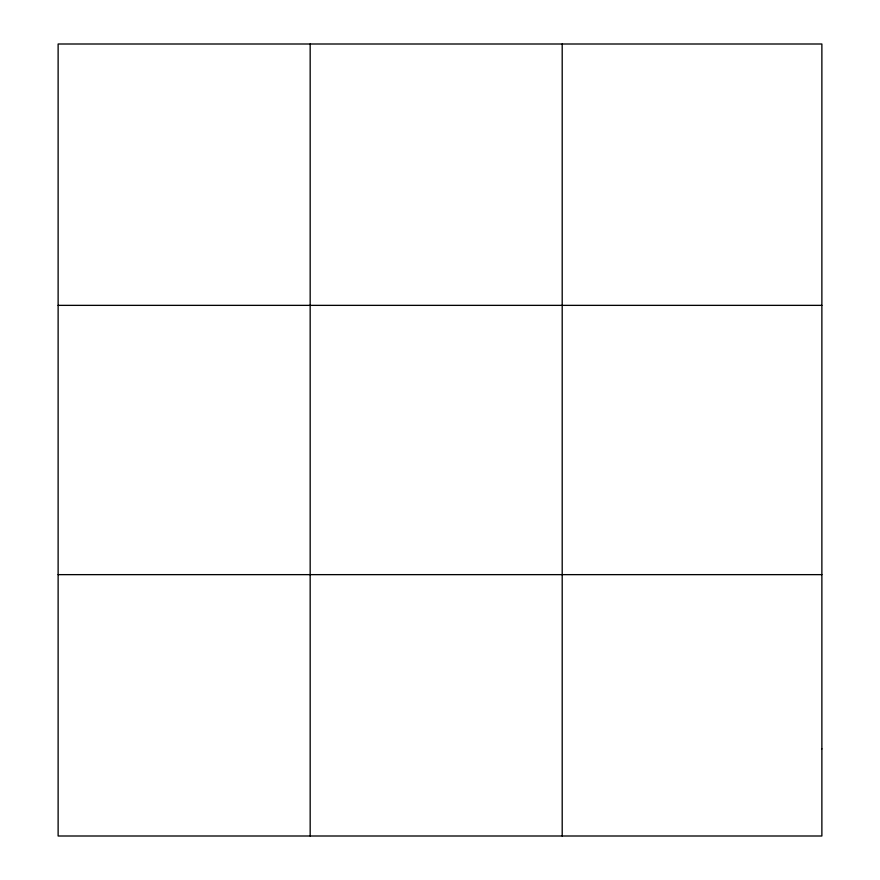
<?xml version="1.0" encoding="UTF-8"?>
<svg xmlns="http://www.w3.org/2000/svg" width="880" height="880" viewBox="0 0 880 880"><rect width="100%" height="100%" fill="white"/><g stroke="black" fill="none" stroke-linecap="round" stroke-linejoin="round"><path stroke-width="1.32" d="M310.167 836L310.167 44M562.199 836L562.199 44M58.124 305.36L821.876 305.36M58.124 574.64L821.876 574.64M821.876 748.88L821.876 836L58.124 836L58.124 44L821.876 44L821.876 748.88"/></g></svg>
